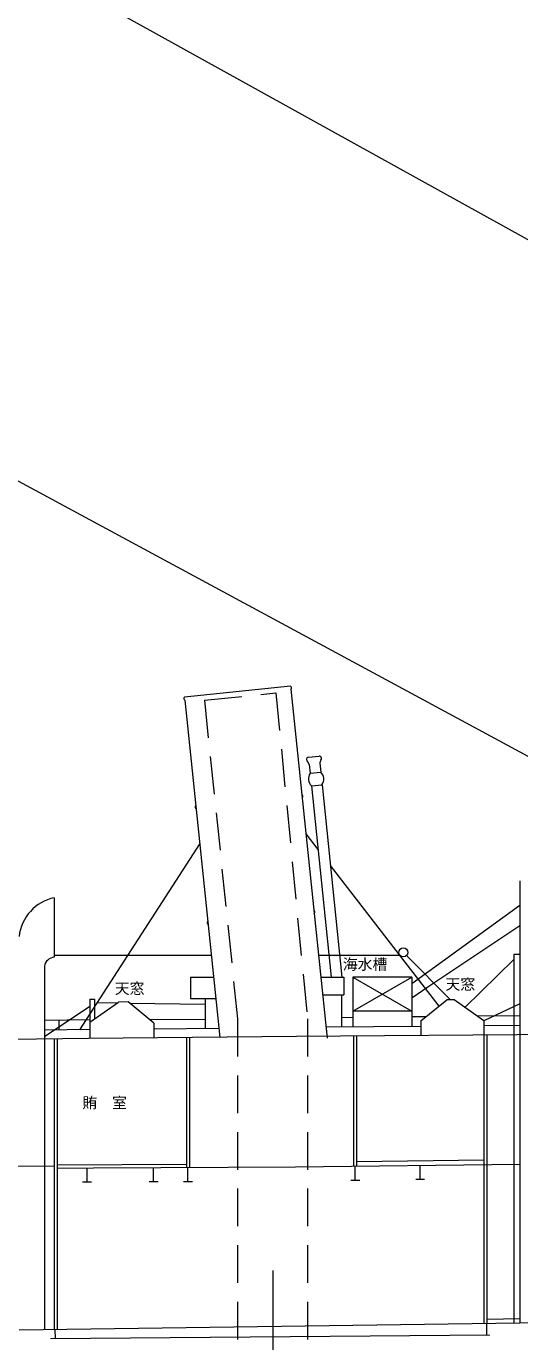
# Model space of a CAD drawing. Units: millimetres, scale not verified. Extents: x -51052 to 51048, y -29700 to 29700.
# Drawn here: x -7951 to 355, y -14966 to 7188 of the extents above; entities that cross this region are included whole.
import ezdxf
from ezdxf.enums import TextEntityAlignment as Align

# ---------------------------------------------------------------- set-up
doc = ezdxf.new("R2010")
doc.units = ezdxf.units.MM
doc.header["$LTSCALE"] = 100
doc.linetypes.add('USER1', pattern=[50.8, 31.75, -6.35, 6.35, -6.35])
doc.linetypes.add('USER2', pattern=[9.525, 6.35, -3.175])
doc.layers.add('0-3_keijou', color=7, linetype='Continuous', lineweight=18)
doc.layers.add('0-6_center', color=7, linetype='USER1', lineweight=18)
doc.layers.add('0-5_text', color=7, linetype='Continuous')
doc.styles.add('ＭＳ ゴシック', font='')
doc.styles.get('ＭＳ ゴシック').set_extended_font_data('MS Gothic')

msp = doc.modelspace()

# ---------------------------------------------------------------- linework, layer by layer
at = {"layer": '0-3_keijou'}
for p, q in [((-9334.8, 9047.3), (12359.7, -2981.7)), ((-9277.9, 168.6), (12578.4, -11633.5)), ((-3500.7, -3924.3), (-5288.3, -4110)), ((-3495.3, -3976.8), (-2885.1, -9851.3)), ((-5282.8, -4162.4), (-4693.1, -9840.4)), ((-3201.3, -5120.8), (-3023.1, -5102.3)), ((-3188.6, -5243.1), (-3173.1, -5392.1)), ((-3188.6, -5243.1), (-3173.1, -5392.1)), ((-3010.4, -5224.6), (-2994.9, -5373.6)), ((-3173.1, -5392.1), (-2994.9, -5373.6)), ((-3151.1, -5603.6), (-2972.9, -5585.1)), ((-3151.1, -5603.6), (-2816.6, -8824.9)), ((-2972.9, -5585.1), (-2636.4, -8824.9)), ((-3039.8, -6675.6), (-3242.2, -6413.2)), ((-5032.3, -6574.5), (-7055.3, -9711.7)), ((-1002.9, -9315.2), (-2831.7, -6945.3)), ((355.2, -7205.2), (355.2, -14654.1)), ((-7481.2, -7489), (-7481.2, -8489.1)), ((355.2, -7620.5), (-1461.4, -8941.1)), ((-4836.2, -8462.8), (-7481.2, -8462.8)), ((-1660.7, -8462.8), (-3029.4, -8462.8)), ((-809.2, -9209.6), (-1550.1, -8462.8)), ((-567.1, -9335.2), (255.2, -8529.2)), ((255.2, -8442.7), (255.2, -14654.1)), ((355.2, -8442.7), (255.2, -8442.7)), ((-7646.9, -8642), (-7646.9, -14766.3)), ((-5184.4, -8828.8), (-4798.2, -8828.8)), ((-5184.4, -8828.8), (-5184.4, -9186.7)), ((-2991.7, -8824.9), (-2605.5, -8824.9)), ((-2605.5, -8824.9), (-2605.5, -9126.1)), ((-2454.3, -8827.6), (-2454.3, -9666.4)), ((-1461.4, -8827.6), (-2454.3, -8827.6)), ((-2454.3, -8827.6), (-1461.4, -9396.6)), ((-1461.4, -8827.6), (-1461.4, -9656.1)), ((-6883.6, -9194), (-6804.7, -9194)), ((-6883.6, -9194), (-6883.6, -9861.6)), ((-6883.6, -9583.9), (-6400.2, -9244.8)), ((-6804.7, -9194), (-6804.7, -9528.5)), ((-6759.6, -9253.2), (-6419.6, -9258.4)), ((-6235.7, -9243.6), (-6400.2, -9244.8)), ((-5803.7, -9598.5), (-6235.7, -9243.6)), ((-6213.9, -9261.5), (-4942.1, -9281)), ((-5184.4, -9186.7), (-4761, -9186.7)), ((-4942.1, -9186.7), (-4942.1, -9690.9)), ((-2960.5, -9126.1), (-2605.5, -9126.1)), ((-2647.3, -9126.1), (-2647.3, -9668.3)), ((-1308.1, -9559.5), (-871.7, -9210.1)), ((-746.7, -9209.2), (-871.7, -9210.1)), ((-248.2, -9559), (-746.7, -9209.2)), ((355.2, -9276.6), (-248.2, -9559)), ((-6883.6, -9320.7), (-7646.9, -9830.4)), ((-2454.3, -9507), (-2647.3, -9509.2)), ((-1225.2, -9493.1), (-1461.4, -9495.8)), ((355.2, -9475.2), (-356.2, -9483.3)), ((-6883.6, -9544.2), (-7646.9, -9555.3)), ((-6883.6, -9710), (-7646.9, -9717.6)), ((-7402, -9551.7), (-7402, -9715.2)), ((-4942.1, -9536.5), (-5871, -9543.2)), ((-5803.7, -9598.5), (-5803.7, -9851.2)), ((-4708.9, -9688.6), (-5803.7, -9699.4)), ((-1308.1, -9655.1), (-2903.9, -9670.8)), ((-1308.1, -9559.5), (-1308.1, -9807.6)), ((-248.2, -9559), (-248.2, -9797.4)), ((355.2, -9638.7), (-248.2, -9644.6)), ((-7482, -9867.4), (-7482, -14764)), ((-7424.3, -14763.2), (-7424.3, -9866.9)), ((-5255.7, -9845.9), (-5255.7, -12035.1)), ((-5198, -12034.8), (-5198, -9845.3)), ((-2442.2, -9820.2), (-2442.2, -12014.4)), ((-2384.5, -12013.6), (-2384.5, -9819.7)), ((-249.8, -9802.5), (-249.8, -14662.6)), ((-192.1, -14663), (-192.1, -9802)), ((-249.8, -11909.4), (-2384.5, -11936.1)), ((-5255.7, -11982.3), (-7424.3, -11992.3)), ((-6928.8, -12273.1), (-6928.8, -12043.1)), ((-5807.2, -12267.6), (-5807.2, -12037.6)), ((-5230.4, -12264.9), (-5230.4, -12034.9)), ((-2413.3, -12244), (-2413.3, -12014)), ((-1320.5, -12230.3), (-1320.5, -12000.3)), ((-7003.8, -12273.1), (-6853.8, -12273.1)), ((-5882.2, -12267.6), (-5732.2, -12267.6)), ((-5305.4, -12264.9), (-5155.4, -12264.9)), ((-2488.3, -12244), (-2338.3, -12244)), ((-1395.5, -12230.3), (-1245.5, -12230.3)), ((355.2, -14581), (-192.1, -14589.9)), ((4359.6, -14589.1), (355.2, -14654.1)), ((355.2, -14654.1), (-8073.7, -14771.9)), ((-7468.9, -14763.4), (-7467.7, -14911.4)), ((-198.8, -14851.1), (-198.8, -14663.1)), ((-7545.1, -14912.1), (-145, -14850.7))]:
    msp.add_line(p, q, dxfattribs=at)
at = {"layer": '0-3_keijou', "linetype": 'USER2'}
for p, q in [((-4952.4, -4162.8), (-3749.1, -4037.9)), ((-3749.1, -4037.9), (-3218.8, -9529)), ((-3218.8, -9529), (-3218.8, -15019.1))]:
    msp.add_line(p, q, dxfattribs=at)
msp.add_lwpolyline([(-4952.4, -4162.8), (-4395, -9529), (-4395, -15019.1)], dxfattribs=at)
at = {"layer": '0-3_keijou'}
for points in [[(-1461.4, -9175.9), (-1188.5, -8990.8), (355.2, -7958.5)], [(-1461.4, -9396.6), (-2454.3, -9396.6), (-1461.4, -8827.6)], [(1048.3, -9792), (-3403.4, -9827.9), (-6903, -9861.8), (-8663.2, -9878.9)], [(-7482, -12010.5), (-13479.7, -12038.3), (-14685.9, -12049.8)], [(355.2, -11979.4), (-3418.4, -12026.6), (-6822.6, -12042.3), (-7424.3, -12046.8)]]:
    msp.add_lwpolyline(points, dxfattribs=at)
msp.add_circle((-1602.9, -8409.6), 75, dxfattribs=at)
for centre, radius, start, end in [((-3516.3, -3952.4), 32.1, 310.82296, 61.03627), ((-5267.3, -4134.3), 32.1, 130.82296, 241.03627), ((-3191.2, -5164.9), 45.3, 102.81881, 176.16074), ((-3177.8, -5153.9), 59.2, 187.74796, 226.39131), ((-3335.8, -5305.6), 160, 22.99736, 42.87243), ((-3023.8, -5147.5), 45.3, 15.69849, 89.04042), ((-2853.4, -5255.5), 160, 148.9868, 168.86187), ((-3039.3, -5139.5), 59.2, 325.46792, 4.11127), ((-3039.6, -5485.2), 162.7, 145.13516, 226.72408), ((-3106.5, -5492.1), 162.7, 325.13516, 46.72408), ((-3326.5, -5779.8), 32.1, 310.82296, 61.03627), ((-5077.5, -5961.6), 32.1, 130.82296, 241.03627), ((-7330.1, -8221.9), 748.3, 101.65308, 173.61864), ((-3124.2, -7728), 32.1, 310.82296, 61.03627), ((-4875.1, -7909.9), 32.1, 130.82296, 241.03627), ((-7464.1, -8673.8), 185.5, 95.29739, 170.10799)]:
    msp.add_arc(centre, radius, start, end, dxfattribs=at)
at = {"layer": '0-6_center'}
msp.add_line((-3803.3, -13765), (-3803.3, -18939.4), dxfattribs=at)

# ---------------------------------------------------------------- texts
at = {"layer": '0-5_text', "style": 'ＭＳ ゴシック'}
for s, p in [('海水槽', (-2623.2, -8755.2)), ('天窓', (-893.6, -9091.6)), ('天窓', (-6461.7, -9162.9)), ('賄  室', (-7007.1, -11086.1))]:
    msp.add_text(s, height=183.3, dxfattribs=at).set_placement(p, align=Align.BOTTOM_LEFT)

doc.saveas('drawing.dxf')
